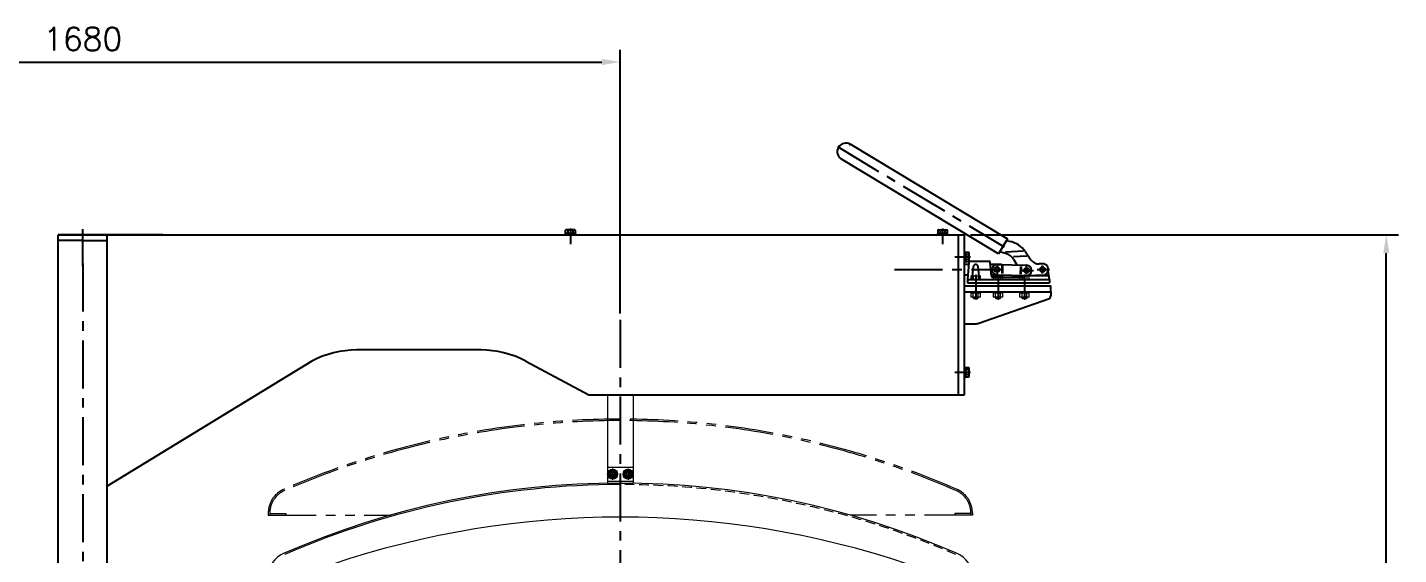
# Model space of a CAD drawing. Extents: x 0 to 24546, y -1194 to 5970.
# Drawn here: x 2652 to 4794, y 2729 to 3553 of the extents above; entities that cross this region are included whole.
import ezdxf

# ---------------------------------------------------------------- set-up
doc = ezdxf.new("R2010")
doc.units = 0
doc.header["$LTSCALE"] = 60
for name, pattern in [('CENTER', [2, 1.25, -0.25, 0.25, -0.25]), ('HIDDEN', [0.375, 0.25, -0.125]), ('PHANTOM', [2.5, 1.25, -0.25, 0.25, -0.25, 0.25, -0.25])]:
    doc.linetypes.add(name, pattern=pattern)
doc.layers.get('0').update_dxf_attribs({"linetype": 'CONTINUOUS'})
for name, color, linetype in [('1', 7, 'CENTER'), ('2', 2, 'HIDDEN'), ('A', 2, 'CONTINUOUS'), ('BOM-UDEF', 3, 'CONTINUOUS'), ('C', 3, 'CENTER'), ('CL', 3, 'CENTER'), ('FL', 1, 'CONTINUOUS'), ('H', 6, 'HIDDEN')]:
    doc.layers.add(name, color=color, linetype=linetype)
doc.layers.add('P', color=7, linetype='PHANTOM', lineweight=5)
doc.styles.add('IUHS', font='txt.shx', dxfattribs={"bigfont": 'ciwhs.shx'})

# ---------------------------------------------------------------- blocks, each defined once
blk = doc.blocks.new('HS_BOM', base_point=(2934.2, 4983.9))
at = {"layer": 'BOM-UDEF', "lineweight": 5}
blk.add_circle((2934.2, 4983.9), 0.25, dxfattribs=at)

msp = doc.modelspace()

# ---------------------------------------------------------------- linework, layer by layer
for p, q in [((3937.4, 3369.9), (4182.9, 3222.4)), ((4168.9, 3199.1), (3923.4, 3346.6)), ((3493.4, 3236.2), (3492.3, 3235.7)), ((3492.3, 3230.7), (3492.3, 3235.7)), ((3506.4, 3236.2), (3493.4, 3236.2)), ((3496.1, 3235.7), (3496.1, 3230.7)), ((3503.6, 3235.7), (3503.6, 3230.7)), ((3507.4, 3235.7), (3506.4, 3236.2)), ((3507.4, 3235.7), (3507.4, 3230.7)), ((4073.8, 3235.7), (4074.9, 3236.2)), ((4073.8, 3235.7), (4073.8, 3230.7)), ((4074.9, 3236.2), (4087.9, 3236.2)), ((4077.6, 3235.7), (4077.6, 3230.7)), ((4085.1, 3235.7), (4085.1, 3230.7)), ((4087.9, 3236.2), (4088.9, 3235.7)), ((4088.9, 3230.7), (4088.9, 3235.7)), ((3492.1, 3228.7), (3492.1, 3230.7)), ((3492.1, 3230.7), (3507.7, 3230.7)), ((3507.7, 3228.7), (3492.1, 3228.7)), ((3507.4, 3230.7), (3492.3, 3230.7)), ((3495.3, 3228.7), (3495.3, 3230.7)), ((3500.5, 3228.7), (3498.5, 3230.7)), ((3501.2, 3228.7), (3499.2, 3230.7)), ((3499.9, 3232.7), (3499.9, 3226.7)), ((3504.5, 3228.7), (3504.5, 3230.7)), ((3507.7, 3230.7), (3507.7, 3228.7)), ((4089.2, 3230.7), (4073.6, 3230.7)), ((4073.6, 3230.7), (4073.6, 3228.7)), ((4073.6, 3228.7), (4089.2, 3228.7)), ((4073.8, 3230.7), (4088.9, 3230.7)), ((4076.8, 3228.7), (4076.8, 3230.7)), ((4080, 3228.7), (4082, 3230.7)), ((4080.7, 3228.7), (4082.7, 3230.7)), ((4081.4, 3232.7), (4081.4, 3226.7)), ((4086, 3228.7), (4086, 3230.7)), ((4089.2, 3228.7), (4089.2, 3230.7)), ((4182.9, 3222.4), (4168.9, 3199.1)), ((4185.9, 3218.3), (4181, 3219.2)), ((4119.4, 3193.7), (4113.4, 3193.7)), ((4115.4, 3185.9), (4115.4, 3201.5)), ((4115.4, 3201.5), (4117.4, 3201.5)), ((4115.4, 3198.3), (4117.4, 3198.3)), ((4115.4, 3193.1), (4117.4, 3195.1)), ((4115.4, 3192.4), (4117.4, 3194.4)), ((4117.4, 3201.5), (4117.4, 3185.9)), ((4117.4, 3186.2), (4117.4, 3201.2)), ((4117.4, 3201.2), (4122.3, 3201.2)), ((4122.3, 3197.5), (4117.4, 3197.5)), ((4122.9, 3200.2), (4122.3, 3201.2)), ((4122.9, 3187.2), (4122.9, 3200.2)), ((4181, 3198.8), (4170.6, 3201.8)), ((4207.8, 3202.8), (4179.6, 3201.3)), ((4213.1, 3195.1), (4192, 3194)), ((4210.8, 3202.1), (4219.2, 3189.7)), ((4115.4, 3189.1), (4117.4, 3189.1)), ((4117.4, 3185.9), (4115.4, 3185.9)), ((4122.1, 3182.3), (4115.4, 3182.3)), ((4122.3, 3190), (4117.4, 3190)), ((4122.3, 3186.2), (4117.4, 3186.2)), ((4122.3, 3185.5), (4120.5, 3158.9)), ((4122.3, 3186.2), (4122.9, 3187.2)), ((4127.5, 3158.9), (4129.5, 3179)), ((4138.8, 3158.9), (4136.8, 3179)), ((4157.9, 3164), (4155.6, 3185.5)), ((4173.5, 3182.3), (4156, 3182.3)), ((4166.7, 3182.3), (4212.7, 3181)), ((4174.4, 3168.1), (4174.6, 3180.1)), ((4175.4, 3168.1), (4175.6, 3180.1)), ((4203.3, 3167.3), (4203.7, 3179.3)), ((4204.3, 3167.3), (4204.7, 3179.2)), ((4237, 3183.3), (4232.4, 3183.1)), ((4248.5, 3158.9), (4246.3, 3172.7)), ((4115.4, 3166.3), (4121, 3166.3)), ((4120.5, 3158.9), (4120.5, 3153.7)), ((4120.5, 3158.9), (4248.5, 3158.9)), ((4120.5, 3153.7), (4248.5, 3153.7)), ((4157.7, 3166.3), (4166.4, 3166.3)), ((4159.9, 3162.2), (4207, 3162.2)), ((4166.3, 3166.3), (4212.3, 3165)), ((4247.6, 3164.3), (4208.7, 3164.3)), ((4212.8, 3164.5), (4237.7, 3165.3)), ((4247.5, 3165), (4226.3, 3165)), ((4248.5, 3158.9), (4248.5, 3153.7)), ((4115.4, 3005.9), (4115.4, 3021.5)), ((4115.4, 3021.5), (4117.4, 3021.5)), ((4117.4, 3021.5), (4117.4, 3005.9)), ((4117.4, 3006.2), (4117.4, 3021.2)), ((4117.4, 3021.2), (4122.3, 3021.2)), ((4122.9, 3020.2), (4122.3, 3021.2)), ((4119.4, 3013.7), (4113.4, 3013.7)), ((4115.4, 3018.3), (4117.4, 3018.3)), ((4115.4, 3013.1), (4117.4, 3015.1)), ((4115.4, 3012.4), (4117.4, 3014.4)), ((4115.4, 3009.1), (4117.4, 3009.1)), ((4117.4, 3005.9), (4115.4, 3005.9)), ((4122.3, 3017.5), (4117.4, 3017.5)), ((4122.3, 3010), (4117.4, 3010)), ((4122.3, 3006.2), (4117.4, 3006.2)), ((4122.3, 3006.2), (4122.9, 3007.2)), ((4122.9, 3007.2), (4122.9, 3020.2))]:
    msp.add_line(p, q)
at = {"color": 7}
for p, q in [((4124.3, 3187.3), (4153.7, 3187.3)), ((4192.1, 3190.4), (4197.5, 3181.5))]:
    msp.add_line(p, q, dxfattribs=at)
at = {"lineweight": 5}
for p, q in [((4125.6, 3163.9), (4126.7, 3164.4)), ((4125.6, 3163.9), (4125.6, 3158.9)), ((4125.6, 3158.9), (4140.7, 3158.9)), ((4126.7, 3164.4), (4139.7, 3164.4)), ((4129.4, 3163.9), (4129.4, 3158.9)), ((4136.9, 3163.9), (4136.9, 3158.9)), ((4139.7, 3164.4), (4140.7, 3163.9)), ((4140.7, 3158.9), (4140.7, 3163.9)), ((4160.5, 3163.9), (4161.6, 3164.4)), ((4160.5, 3163.9), (4160.5, 3158.9)), ((4160.5, 3158.9), (4175.6, 3158.9)), ((4161.6, 3164.4), (4174.6, 3164.4)), ((4164.3, 3163.9), (4164.3, 3158.9)), ((4171.8, 3163.9), (4171.8, 3158.9)), ((4174.6, 3164.4), (4175.6, 3163.9)), ((4175.6, 3158.9), (4175.6, 3163.9)), ((4201.8, 3163.9), (4202.9, 3164.4)), ((4201.8, 3163.9), (4201.8, 3158.9)), ((4201.8, 3158.9), (4216.9, 3158.9)), ((4202.9, 3164.4), (4215.9, 3164.4)), ((4205.6, 3163.9), (4205.6, 3158.9)), ((4213.1, 3163.9), (4213.1, 3158.9)), ((4215.9, 3164.4), (4216.9, 3163.9)), ((4216.9, 3158.9), (4216.9, 3163.9)), ((4141, 3139.7), (4125.4, 3139.7)), ((4125.4, 3139.7), (4125.4, 3137.7)), ((4125.4, 3137.7), (4141, 3137.7)), ((4125.6, 3137.8), (4125.6, 3131.8)), ((4140.7, 3137.7), (4125.6, 3137.7)), ((4126.7, 3131.3), (4125.6, 3131.8)), ((4139.7, 3131.3), (4126.7, 3131.3)), ((4129.2, 3131.3), (4129.2, 3129.6)), ((4129.2, 3129.6), (4137.2, 3129.6)), ((4129.2, 3129.6), (4129.8, 3128.9)), ((4129.4, 3131.8), (4129.4, 3137.8)), ((4129.8, 3128.9), (4136.5, 3128.9)), ((4131.8, 3137.7), (4133.8, 3139.7)), ((4132.5, 3137.7), (4134.5, 3139.7)), ((4133.2, 3140.8), (4133.2, 3136.8)), ((4133.2, 3138.8), (4133.2, 3130.3)), ((4136.5, 3128.9), (4137.2, 3129.6)), ((4136.9, 3131.8), (4136.9, 3137.8)), ((4137.2, 3129.6), (4137.2, 3131.3)), ((4140.7, 3131.8), (4139.7, 3131.3)), ((4140.7, 3131.8), (4140.7, 3137.8)), ((4141, 3137.7), (4141, 3139.7)), ((4175.9, 3139.7), (4160.3, 3139.7)), ((4160.3, 3139.7), (4160.3, 3137.7)), ((4160.3, 3137.7), (4175.9, 3137.7)), ((4160.5, 3137.8), (4160.5, 3131.8)), ((4175.6, 3137.7), (4160.5, 3137.7)), ((4161.6, 3131.3), (4160.5, 3131.8)), ((4174.6, 3131.3), (4161.6, 3131.3)), ((4164.1, 3131.3), (4164.1, 3129.6)), ((4164.1, 3129.6), (4172.1, 3129.6)), ((4164.1, 3129.6), (4164.7, 3128.9)), ((4164.3, 3131.8), (4164.3, 3137.8)), ((4164.7, 3128.9), (4171.4, 3128.9)), ((4166.7, 3137.7), (4168.7, 3139.7)), ((4167.4, 3137.7), (4169.4, 3139.7)), ((4168.1, 3140.8), (4168.1, 3136.8)), ((4168.1, 3138.8), (4168.1, 3130.3)), ((4171.4, 3128.9), (4172.1, 3129.6)), ((4171.8, 3131.8), (4171.8, 3137.8)), ((4172.1, 3129.6), (4172.1, 3131.3)), ((4175.6, 3131.8), (4174.6, 3131.3)), ((4175.6, 3131.8), (4175.6, 3137.8)), ((4175.9, 3137.7), (4175.9, 3139.7)), ((4217.2, 3139.7), (4201.6, 3139.7)), ((4201.6, 3139.7), (4201.6, 3137.7)), ((4201.6, 3137.7), (4217.2, 3137.7)), ((4201.8, 3137.8), (4201.8, 3131.8)), ((4216.9, 3137.7), (4201.8, 3137.7)), ((4202.9, 3131.3), (4201.8, 3131.8)), ((4215.9, 3131.3), (4202.9, 3131.3)), ((4205.4, 3131.3), (4205.4, 3129.6)), ((4205.4, 3129.6), (4213.4, 3129.6)), ((4205.4, 3129.6), (4206, 3128.9)), ((4205.6, 3131.8), (4205.6, 3137.8)), ((4206, 3128.9), (4212.7, 3128.9)), ((4208, 3137.7), (4210, 3139.7)), ((4208.7, 3137.7), (4210.7, 3139.7)), ((4209.4, 3140.8), (4209.4, 3136.8)), ((4209.4, 3138.8), (4209.4, 3130.3)), ((4212.7, 3128.9), (4213.4, 3129.6)), ((4213.1, 3131.8), (4213.1, 3137.8)), ((4213.4, 3129.6), (4213.4, 3131.3)), ((4216.9, 3131.8), (4215.9, 3131.3)), ((4216.9, 3131.8), (4216.9, 3137.8)), ((4217.2, 3137.7), (4217.2, 3139.7)), ((3557.9, 2843.7), (3597.9, 2843.7))]:
    msp.add_line(p, q, dxfattribs=at)
for centre in [(4166.5, 3174.3), (4212.5, 3173), (4237.5, 3174.3)]:
    msp.add_circle(centre, 4)
for centre, radius, start, end in [((3930.4, 3358.2), 13.6, 59, 239), ((3494.2, 3232.9), 3.32, 55.591, 124.409), ((3499.9, 3223.2), 13, 73.2199, 106.7801), ((3505.5, 3232.9), 3.32, 55.591, 124.409), ((4075.7, 3232.9), 3.32, 55.591, 124.409), ((4081.4, 3223.2), 13, 73.2199, 106.7801), ((4087, 3232.9), 3.32, 55.591, 124.409), ((4179.3, 3180.9), 38, 34, 80), ((4119.5, 3199.4), 3.32, 325.591, 34.409), ((4109.8, 3193.7), 13, 343.2199, 16.7801), ((4175.8, 3180.6), 19, 31.1237, 74), ((4119.5, 3188.1), 3.32, 325.591, 34.409), ((4124.3, 3185.3), 2, 90, 175.9717), ((4133.2, 3178.6), 3.71, 5.6276, 174.3724), ((4153.7, 3185.3), 2, 6.03, 90), ((4166.5, 3174.3), 8, 88.3701, 268.3701), ((4212.5, 3173), 8, 268.3701, 88.3701), ((4231.6, 3198.1), 15, 214, 273), ((4237.5, 3174.3), 9, 271.854, 93), ((4159.9, 3164.2), 2, 186.03, 270), ((4207, 3163.7), 1.5, 270, 352.4054), ((4210, 3163.5), 1.5, 90, 180), ((4119.5, 3019.4), 3.32, 325.591, 34.409), ((4109.8, 3013.7), 13, 343.2199, 16.7801), ((4119.5, 3008.1), 3.32, 325.591, 34.409)]:
    msp.add_arc(centre, radius, start, end)
for centre, radius, start, end in [((4127.5, 3161.1), 3.32, 55.591, 124.409), ((4133.2, 3151.4), 13, 73.2199, 106.7801), ((4138.8, 3161.1), 3.32, 55.591, 124.409), ((4162.4, 3161.1), 3.32, 55.591, 124.409), ((4168.1, 3151.4), 13, 73.2199, 106.7801), ((4173.7, 3161.1), 3.32, 55.591, 124.409), ((4203.7, 3161.1), 3.32, 55.591, 124.409), ((4209.4, 3151.4), 13, 73.2199, 106.7801), ((4215, 3161.1), 3.32, 55.591, 124.409), ((4127.5, 3134.6), 3.32, 235.591, 304.409), ((4133.2, 3144.3), 13, 252.8014, 269.5998), ((4133.1, 3144.3), 13, 270.4002, 287.1986), ((4138.8, 3134.6), 3.32, 235.591, 304.409), ((4162.4, 3134.6), 3.32, 235.591, 304.409), ((4168.1, 3144.3), 13, 252.8014, 269.5998), ((4168, 3144.3), 13, 270.4002, 287.1986), ((4173.7, 3134.6), 3.32, 235.591, 304.409), ((4203.7, 3134.6), 3.32, 235.591, 304.409), ((4209.4, 3144.3), 13, 252.8014, 269.5998), ((4209.3, 3144.3), 13, 270.4002, 287.1986), ((4215, 3134.6), 3.32, 235.591, 304.409), ((3577.9, 1379.1), 1408.5, 71.3675, 108.6325)]:
    msp.add_arc(centre, radius, start, end, dxfattribs=at)
at = {"layer": '1'}
msp.add_line((4173.5, 3182.3), (4173.7, 3182.1), dxfattribs=at)
at = {"layer": '2'}
msp.add_line((4106.4, 3228.7), (4115.4, 3228.7), dxfattribs=at)
at = {"layer": 'A', "color": 1}
for p, q in [((3577.9, 3105.4), (3577.9, 3517.7)), ((1926.7, 3498.5), (3549.1, 3498.5)), ((4125, 3228.7), (4793.8, 3228.7)), ((4774.6, 1169.5), (4774.6, 3199.9))]:
    msp.add_line(p, q, dxfattribs=at)
at = {"layer": 'A'}
for p, q in [((2862.9, 3228.7), (2699.7, 3228.7)), ((2699.7, 2671.7), (2699.7, 3228.7)), ((2699.7, 3228.7), (4106.4, 3228.7)), ((2737.9, 3219.7), (2699.7, 3219.7)), ((2737.9, 3219.7), (2776, 3219.7)), ((2776, 2671.7), (2776, 3228.7)), ((2862.9, 3228.7), (2901, 3228.7)), ((4106.4, 2978.7), (4106.4, 3228.7)), ((4115.4, 2978.7), (4115.4, 3228.7)), ((4115.4, 3148.7), (4250.4, 3148.7)), ((4115.4, 3139.7), (4250.4, 3139.7)), ((4138.2, 3090.6), (4246.8, 3128.6)), ((4250.4, 3139.7), (4250.4, 3148.7)), ((4250.4, 3139.7), (4250.4, 3133.4)), ((4115.4, 3089.7), (4132.3, 3089.7)), ((3359.7, 3048.7), (3166.2, 3048.7)), ((3095.9, 3031.2), (2776, 2835.7)), ((3430, 3031.2), (3528.9, 2978.7)), ((3528.9, 2978.7), (4115.4, 2978.7))]:
    msp.add_line(p, q, dxfattribs=at)
at = {"layer": 'A', "lineweight": 5}
for p, q in [((3557.9, 2978.7), (3557.9, 2840.7)), ((3597.9, 2978.7), (3597.9, 2840.7)), ((3557.9, 2865.7), (3597.9, 2865.7)), ((3565.9, 2858.2), (3562.9, 2856.5)), ((3562.9, 2856.5), (3562.9, 2853)), ((3562.9, 2853), (3565.9, 2851.3)), ((3568.9, 2856.5), (3565.9, 2858.2)), ((3565.9, 2851.3), (3568.9, 2853)), ((3568.9, 2853), (3568.9, 2856.5)), ((3586.9, 2856.5), (3589.9, 2858.2)), ((3586.9, 2853), (3586.9, 2856.5)), ((3589.9, 2851.3), (3586.9, 2853)), ((3589.9, 2858.2), (3592.9, 2856.5)), ((3592.9, 2853), (3589.9, 2851.3)), ((3592.9, 2856.5), (3592.9, 2853)), ((3557.9, 2840.7), (3597.9, 2840.7))]:
    msp.add_line(p, q, dxfattribs=at)
for centre, radius in [((3565.9, 2854.7), 7.8), ((3565.9, 2854.7), 6.5), ((3565.9, 2854.7), 6), ((3565.9, 2854.7), 4.6), ((3589.9, 2854.7), 7.8), ((3589.9, 2854.7), 6.5), ((3589.9, 2854.7), 6), ((3589.9, 2854.7), 4.6)]:
    msp.add_circle(centre, radius, dxfattribs=at)
at = {"layer": 'A'}
for centre, radius, start, end in [((4245.4, 3133.4), 5, 287.1027, 0), ((4132.3, 3109.7), 20, 270, 287.1027), ((3166.2, 2898.7), 150, 90, 117.9641), ((3359.7, 2898.7), 150, 62.0359, 90)]:
    msp.add_arc(centre, radius, start, end, dxfattribs=at)
at = {"layer": 'A', "lineweight": 5}
for centre, radius, start, end in [((3577.9, 1527), 1313.7, 66.436, 113.564), ((3577.9, 1527), 1311.4, 90, 113.564), ((3067.9, 2694.2), 40, 112.3235, 180), ((4087.9, 2694.2), 40, 0, 67.6765)]:
    msp.add_arc(centre, radius, start, end, dxfattribs=at)
at = {"layer": 'A', "color": 1}
for points in [[(3549.1, 3503.3), (3549.1, 3493.7), (3577.9, 3498.5)], [(4769.8, 3199.9), (4779.4, 3199.9), (4774.6, 3228.7)]]:
    msp.add_solid(points, dxfattribs=at)
at = {"layer": 'C'}
for p, q in [((4133.2, 3163.9), (4133.2, 3130.6)), ((4168.1, 3163.9), (4168.1, 3130.6)), ((4209.4, 3163.9), (4209.4, 3130.6)), ((3577.9, 3095.8), (3577.9, 1332.9))]:
    msp.add_line(p, q, dxfattribs=at)
at = {"layer": 'CL'}
for p, q in [((3917, 3366.3), (4177.6, 3209.7)), ((2737.9, 3179.6), (2737.9, 3237.3)), ((3499.9, 3238.2), (3499.9, 3213.7)), ((4081.4, 3238.2), (4081.4, 3213.7)), ((4124.9, 3193.7), (4100.4, 3193.7)), ((2737.9, 3183.6), (2737.9, 2656.7)), ((4006.3, 3174.3), (4174.3, 3174.3)), ((4166.5, 3183.7), (4166.5, 3165.1)), ((4203.9, 3173), (4223.5, 3173)), ((4212.5, 3166.9), (4212.5, 3179.4)), ((4228.9, 3174.3), (4248.5, 3174.3)), ((4237.5, 3168.2), (4237.5, 3180.8)), ((4133.2, 3163.8), (4133.2, 3151.4)), ((4168.1, 3159.9), (4168.1, 3151.4)), ((4209.4, 3160.9), (4209.4, 3150.4)), ((4124.9, 3013.7), (4100.4, 3013.7))]:
    msp.add_line(p, q, dxfattribs=at)
at = {"layer": 'CL', "lineweight": 5}
for p, q in [((4133.2, 3166.5), (4133.2, 3126.9)), ((4168.1, 3166.5), (4168.1, 3126.9)), ((4209.4, 3166.5), (4209.4, 3126.9)), ((3557.1, 2854.7), (3574.7, 2854.7)), ((3558.4, 2854.7), (3573.4, 2854.7)), ((3565.9, 2863.5), (3565.9, 2845.9)), ((3565.9, 2862.2), (3565.9, 2847.2)), ((3598.7, 2854.7), (3581.1, 2854.7)), ((3597.4, 2854.7), (3582.4, 2854.7)), ((3589.9, 2863.5), (3589.9, 2845.9)), ((3589.9, 2862.2), (3589.9, 2847.2))]:
    msp.add_line(p, q, dxfattribs=at)
at = {"layer": 'FL', "lineweight": 5}
for p, q in [((4129.8, 3128.9), (4129.8, 3131.3)), ((4136.5, 3128.9), (4136.5, 3131.3)), ((4164.7, 3128.9), (4164.7, 3131.3)), ((4171.4, 3128.9), (4171.4, 3131.3)), ((4206, 3128.9), (4206, 3131.3)), ((4212.7, 3128.9), (4212.7, 3131.3))]:
    msp.add_line(p, q, dxfattribs=at)
at = {"layer": 'H', "lineweight": 5}
msp.add_arc((3577.9, 1527), 1311.4, 66.436, 90, dxfattribs=at)
at = {"layer": 'P', "lineweight": 5}
for p, q in [((3027.9, 2794.2), (3027.9, 2790.7)), ((3027.9, 2790.7), (3218.9, 2790.7)), ((3030.2, 2794.2), (3030.2, 2790.7)), ((3055.2, 2793), (3055.2, 2790.7)), ((4127.9, 2790.7), (3936.8, 2790.7)), ((4100.6, 2793), (4100.6, 2790.7)), ((4125.6, 2794.2), (4125.6, 2790.7)), ((4127.9, 2794.2), (4127.9, 2790.7))]:
    msp.add_line(p, q, dxfattribs=at)
at = {"layer": 'P'}
for p, q in [((3030.2, 2793), (3055.2, 2793)), ((4125.6, 2793), (4100.6, 2793))]:
    msp.add_line(p, q, dxfattribs=at)
at = {"layer": 'P', "lineweight": 5}
for centre, radius, start, end in [((3577.9, 1627), 1313.7, 90, 113.564), ((3577.9, 1627), 1311.4, 90, 113.564), ((3577.9, 1627), 1313.7, 66.436, 90), ((3577.9, 1627), 1311.4, 66.436, 90), ((3067.9, 2794.2), 40, 112.3235, 180), ((3067.9, 2794.2), 37.7, 112.3235, 180), ((4087.9, 2794.2), 37.7, 0, 67.6765), ((4087.9, 2794.2), 40, 0, 67.6765)]:
    msp.add_arc(centre, radius, start, end, dxfattribs=at)

# ---------------------------------------------------------------- block references
at = {"layer": 'BOM-UDEF', "rotation": 329.000000000022}
msp.add_blockref('HS_BOM', (3936.7, 3368.7), dxfattribs=at)
at = {"layer": 'BOM-UDEF', "lineweight": 5}
for p in [(3566.9, 2860.9), (3569.9, 2858)]:
    msp.add_blockref('HS_BOM', p, dxfattribs=at)
at = {"layer": 'BOM-UDEF', "lineweight": 5, "xscale": -1}
for p in [(3585.9, 2858), (3588.9, 2860.9)]:
    msp.add_blockref('HS_BOM', p, dxfattribs=at)

# ---------------------------------------------------------------- texts
at = {"layer": 'A', "color": 4, "insert": (2737.9, 3534.5), "char_height": 36, "attachment_point": 5, "style": 'IUHS'}
msp.add_mtext('\\A1;1680', dxfattribs=at)

doc.saveas('drawing.dxf')
